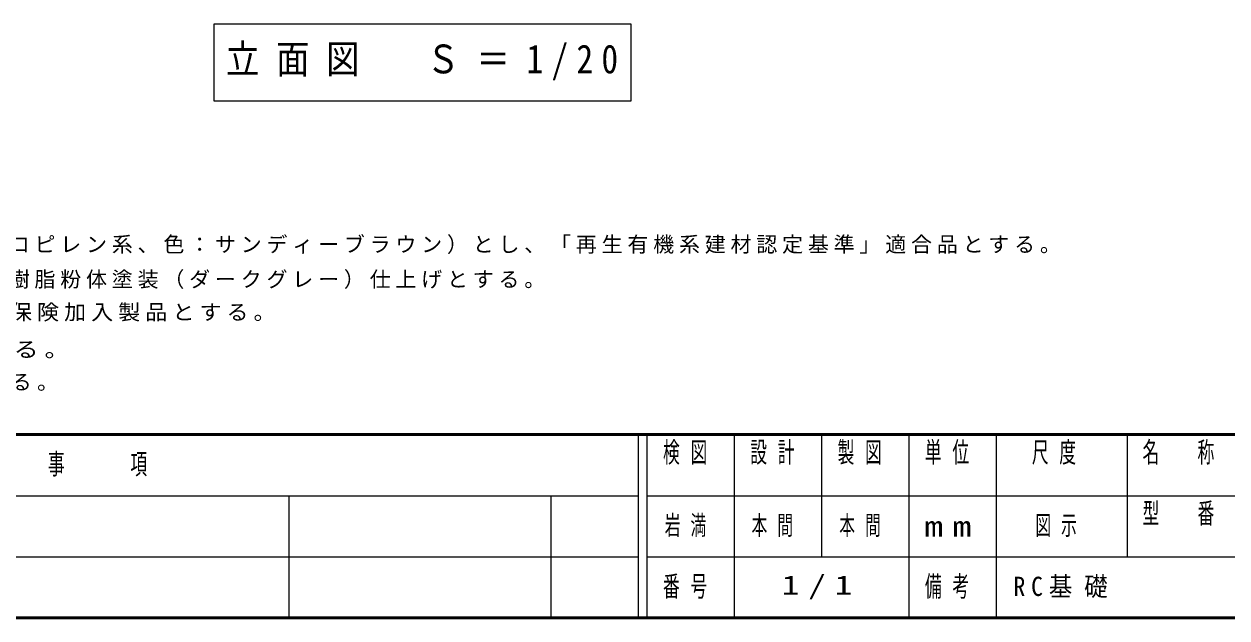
# Model space of a CAD drawing. Units: millimetres on the paper, scale 1:20. Extents: x -385 to 0, y 0 to 267.
# Drawn here: x -313.8 to -176.1, y 0 to 68 of the extents above; entities that cross this region are included whole.
import ezdxf

# ---------------------------------------------------------------- set-up
doc = ezdxf.new("R2010")
doc.units = ezdxf.units.MM
doc.layers.add('LY_1', color=7, linetype='Continuous', lineweight=25)
doc.layers.add('LY_2', color=7, linetype='Continuous', lineweight=13)
doc.layers.add('LY_3', color=7, linetype='Continuous')
doc.styles.add('ＭＳ ゴシック', font='')
doc.styles.get('ＭＳ ゴシック').set_extended_font_data('MS Gothic')

msp = doc.modelspace()

# ---------------------------------------------------------------- linework, layer by layer
at = {"layer": 'LY_1', "lineweight": 13}
for p, q in [((-292.106, 68.03), (-292.106, 59.23)), ((-244.306, 68.03), (-292.106, 68.03)), ((-244.306, 59.23), (-244.306, 68.03)), ((-292.106, 59.23), (-244.306, 59.23))]:
    msp.add_line(p, q, dxfattribs=at)
at = {"layer": 'LY_2', "lineweight": 50}
for p, q in [((-385, 21), (0, 21)), ((-385, 0), (0, 0))]:
    msp.add_line(p, q, dxfattribs=at)
at = {"layer": 'LY_2', "color": 211, "lineweight": 25}
for p, q in [((-243.5, 21), (-243.5, 0)), ((-242.5, 21), (-242.5, 0)), ((-232.5, 21), (-232.5, 7)), ((-222.5, 21), (-222.5, 7)), ((-212.5, 21), (-212.5, 0)), ((-202.5, 21), (-202.5, 7)), ((-187.5, 21), (-187.5, 7)), ((-187.5, 14), (-70, 14)), ((-242.5, 7), (0, 7))]:
    msp.add_line(p, q, dxfattribs=at)
at = {"layer": 'LY_2'}
for p, q in [((-385, 14), (-243.5, 14)), ((-283.5, 14), (-283.5, 0)), ((-253.5, 14), (-253.5, 0)), ((-242.5, 14), (-187.5, 14)), ((-385, 7), (-243.5, 7)), ((-232.5, 7), (-232.5, 0))]:
    msp.add_line(p, q, dxfattribs=at)
at = {"layer": 'LY_2', "lineweight": 25}
msp.add_line((-202.5, 7), (-202.5, 0), dxfattribs=at)

# ---------------------------------------------------------------- texts
at = {"layer": 'LY_1', "style": 'ＭＳ ゴシック'}
for s, insert, char_height, attachment_point in [('\\T1.5;\\W0.85;立面図\u3000Ｓ＝1/20', (-290.706, 63.63), 3.299, 4), ('\\T1.23;合成木材は、木粉入り再生プラスチック（ポリプロピレン系、色：サンディーブラウン）とし、「再生有機系建材認定基準」適合品とする。', (-380.55, 41.685), 1.76, 7), ('\\T1.23;鋼材は、電気亜鉛メッキ処理の上、ポリエステル樹脂粉体塗装（ダークグレー）仕上げとする。', (-380.55, 37.685), 1.76, 7), ('\\T1.23;\\W1.05;本製品は、(一社)日本公園施設業協会賠償責任保険加入製品とする。', (-380.55, 33.685), 1.76, 7), ('\\T1.23;\\W1.2;本製品は、ISO9001認証取得企業製品とする。', (-380.55, 29.685), 1.76, 7), ('\\T1.23;\\W1.05;本製品は、(株)中村製作所製品同等品以上とする。', (-380.55, 25.685), 1.76, 7), ('\\T1.64;\\W0.6;本間', (-230.5, 10.5), 2.199, 4)]:
    msp.add_mtext(s, dxfattribs=dict(at, insert=insert, char_height=char_height, attachment_point=attachment_point))
at = {"layer": 'LY_2', "color": 4, "char_height": 2.346, "style": 'ＭＳ ゴシック'}
for s, insert, attachment_point in [('\\T1.64;\\W0.6;検図', (-237.5, 20.167), 2), ('\\T1.64;\\W0.6;設計', (-227.5, 20.167), 2), ('\\T1.64;\\W0.6;製図', (-217.5, 20.167), 2), ('\\T1.64;\\W0.6;単位', (-207.5, 20.167), 2), ('\\T1.64;\\W0.6;尺度', (-195.25, 20.167), 2), ('\\T1.64;\\W0.6;名\u3000称', (-181, 20.167), 2), ('\\T1.64;\\W0.6;改\u3000\u3000訂\u3000\u3000事\u3000\u3000項', (-314.25, 17.5), 5), ('\\T1.64;\\W0.6;型\u3000番', (-181, 13.167), 2), ('\\T1.5;\\W1.35;mm', (-207.5, 10.5), 5), ('\\T1.64;\\W0.6;番号', (-237.5, 3.5), 5), ('\\T1.64;\\W0.6;備考', (-207.5, 3.5), 5)]:
    msp.add_mtext(s, dxfattribs=dict(at, insert=insert, attachment_point=attachment_point))
at = {"layer": 'LY_3', "char_height": 2.199, "style": 'ＭＳ ゴシック'}
for s, insert, attachment_point in [('\\T1.64;\\W0.6;岩満', (-237.5, 10.5), 5), ('\\T1.64;\\W0.6;本間', (-217.5, 10.5), 5), ('\\T1.64;\\W0.6;図示', (-198, 10.5), 4), ('\\T1.5;\\W1.35;1/1', (-222.5, 3.5), 5), ('\\T1.5;\\W0.9;RC基礎', (-200.5, 3.5), 4)]:
    msp.add_mtext(s, dxfattribs=dict(at, insert=insert, attachment_point=attachment_point))

doc.saveas('drawing.dxf')
